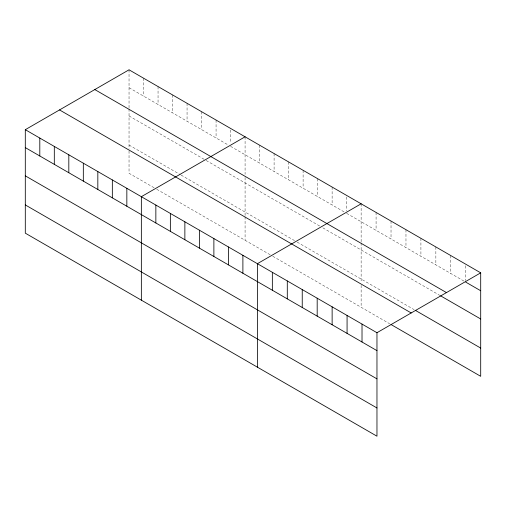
<?xml version="1.0" encoding="UTF-8"?>
<svg xmlns="http://www.w3.org/2000/svg" width="506" height="506" viewBox="0 0 506 506"><rect width="100%" height="100%" fill="white"/><g stroke="black" fill="none" stroke-linecap="round" stroke-linejoin="round"><path stroke-width="0.38" stroke-dasharray="2.53 1.9" d="M129.036 87.721L228.598 145.203M230.578 146.348L344.649 212.204M346.629 213.349L464.394 281.336M129.036 115.956L205.518 160.111M206.182 160.491L320.254 226.353M322.891 227.877L439.942 295.453M129.036 145.045L180.465 174.734M181.123 175.12L294.536 240.597M297.174 242.121L414.123 309.64M154.09 187.745L129.036 173.28L129.036 149.751M156.727 189.263L270.141 254.746M272.778 256.264L389.664 323.751M465.754 265.764L465.754 280.564M450.808 255.574L450.808 273.493M435.862 246.947L435.862 264.866M420.916 238.32L420.916 256.238M405.97 229.686L405.97 247.605M391.024 221.059L391.024 238.977M376.078 212.431L376.078 230.35M361.132 203.804L361.132 242.115M361.132 242.899L361.132 282.184M361.132 285.321L361.132 307.281M346.629 196.986L346.629 211.008M332.119 187.049L332.119 204.968M317.616 178.675L317.616 196.594M303.107 170.301L303.107 188.219M288.603 161.926L288.603 179.845M274.094 153.552L274.094 171.471M259.591 145.178L259.591 163.096M245.081 136.803L245.081 174.33M245.081 177.467L245.081 215.967M245.081 216.751L245.081 240.28M230.578 129.985L230.578 143.23M216.068 120.049L216.068 137.967M201.565 111.674L201.565 129.593M187.056 103.3L187.056 121.219M172.552 94.926L172.552 112.844M158.049 86.551L158.049 104.47M143.54 78.177L143.54 96.096M129.036 69.803L129.036 108.113M129.036 108.898L129.036 148.966"/><path stroke-width="0.76" d="M25.3 129.688L376.964 332.72L376.964 436.197L25.3 233.165L25.3 129.688L129.036 69.803L480.7 272.835L480.7 376.312L391.024 324.536M245.081 136.803L141.351 196.689L141.351 300.166M361.132 203.804L257.402 263.689L257.402 367.166M376.964 332.72L480.7 272.835M465.754 282.12L480.7 290.754M94.799 89.562L446.469 292.594M440.618 295.846L480.7 318.989M415.483 310.425L480.7 348.077M59.531 109.928L411.201 312.961M25.3 147.607L376.964 350.639M25.3 175.841L376.964 378.874M25.3 204.93L376.964 407.969M362.018 324.093L362.018 342.012M347.072 315.466L347.072 333.384M332.132 306.838L332.132 324.757M317.186 298.205L317.186 316.123M302.24 289.577L302.24 307.496M287.294 280.95L287.294 298.869M272.348 272.323L272.348 290.242M242.893 255.315L242.893 273.234M228.389 246.941L228.389 264.859M213.88 238.566L213.88 256.485M199.377 230.192L199.377 248.111M184.867 221.818L184.867 239.736M170.364 213.443L170.364 231.362M155.854 205.069L155.854 222.988M126.842 188.314L126.842 206.233M112.338 179.94L112.338 197.859M97.829 171.566L97.829 189.484M83.326 163.191L83.326 181.11M68.816 154.817L68.816 172.736M54.313 146.443L54.313 164.361M39.803 138.068L39.803 155.987"/></g></svg>
